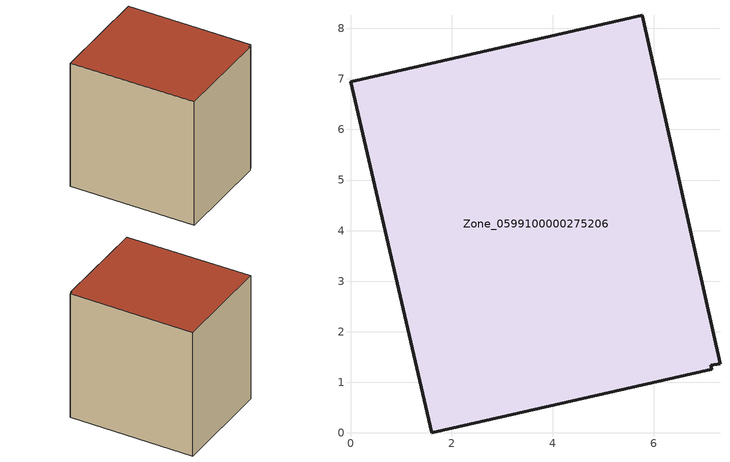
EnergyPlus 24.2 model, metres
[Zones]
Zone_0599100000275206
 floor ground (C_G): 7.3,1.37 7.12,1.34 7.14,1.26 1.61,0 0,6.94 5.77,8.26 z0
 wall outside (C_F): 7.3,1.37 5.77,8.26 0,6.94 1.61,0 7.14,1.26 7.12,1.34 7.3,1.37 z0:7.41
 roof outside (C_R): 7.12,1.34 7.3,1.37 5.77,8.26 0,6.94 1.61,0 7.14,1.26 z7.41
[BUILDING]
Pand.0599100000275206: North Axis=0; Terrain=City; Loads Convergence Tolerance Value=0.04; Temperature Convergence Tolerance Value=0.4; Solar Distribution=FullExterior; Maximum Number of Warmup Days=25; Minimum Number of Warmup Days=1
[Site:Location]
Rotterdam.The.Hague.AP_ZH_NLD Design_Conditions: Latitude=51.96; Longitude=4.45; Time Zone=1; Elevation=-4.5
[SITE:GROUNDTEMPERATURE:BUILDINGSURFACE]
18, 18, 18, 18, 18, 18, 18, 18, 18, 18, 18, 18
[MATERIAL] Thermal Absorptance=0.9; Solar Absorptance=0.7; Visible Absorptance=0.7
Name | Roughness | Thickness | Conductivity | Density | Specific Heat
G.TI.1946-1964 | MediumSmooth | 0.15 | 1 | 540 | 1210
F.TI.1946-1964 | Rough | 0.3 | 0.857143 | 1920 | 840
R.TI.1946-1964 | MediumRough | 0.2 | 0.277778 | 1500 | 1000
[CONSTRUCTION]
C_G: G.TI.1946-1964
C_F: F.TI.1946-1964
C_R: R.TI.1946-1964
[ZONE]
Zone_0599100000275206: Type=1; Multiplier=1; Ceiling Height=Autocalculate; Volume=Autocalculate; Floor Area=autocalculate; Part of Total Floor Area=Yes
[ZONEINFILTRATION:DESIGNFLOWRATE]
Infil_Zone_0599100000275206: Zone or ZoneList or Space or SpaceList=Zone_0599100000275206; Schedule=AlwaysOn; Design Flow Rate Calculation Method=Flow/Area; Flow Rate per Floor Area=0.003; Constant Term Coefficient=1; Temperature Term Coefficient=0; Velocity Term Coefficient=0; Velocity Squared Term Coefficient=0
[HVACTEMPLATE:ZONE:IDEALLOADSAIRSYSTEM]
Zone_0599100000275206: Maximum Heating Supply Air Temperature=50; Minimum Cooling Supply Air Temperature=13; Maximum Heating Supply Air Humidity Ratio=0.0156; Minimum Cooling Supply Air Humidity Ratio=0.0077; Heating Limit=NoLimit; Cooling Limit=NoLimit; Dehumidification Control Type=ConstantSensibleHeatRatio; Cooling Sensible Heat Ratio=0.7; Dehumidification Setpoint=60; Humidification Control Type=None; Humidification Setpoint=30; Outdoor Air Method=None; Outdoor Air Flow Rate per Person=0.00944; Outdoor Air Flow Rate per Zone Floor Area=0; Outdoor Air Flow Rate per Zone=0; Demand Controlled Ventilation Type=None; Outdoor Air Economizer Type=NoEconomizer; Heat Recovery Type=None; Sensible Heat Recovery Effectiveness=0.7; Latent Heat Recovery Effectiveness=0.65
[ZONECONTROL:THERMOSTAT]
ThermostatControl_Zone_0599100000275206: Zone or ZoneList=Zone_0599100000275206; Control Type Schedule=DualSetpointControlType; Control 1=Thermostat_Zone_0599100000275206; Temperature Difference Between Cutout And Setpoint=0
[THERMOSTATSETPOINT:DUALSETPOINT]
Thermostat_Zone_0599100000275206: Heating Setpoint Temperature Schedule=HeatingSetpoint_Zone_0599100000275206; Cooling Setpoint Temperature Schedule=CoolingSetpoint_Zone_0599100000275206
[SCHEDULE:COMPACT]
HeatingSetpoint_Zone_0599100000275206: Through: 12/31, For: AllDays, Until: 24:00, 21
CoolingSetpoint_Zone_0599100000275206: Through: 12/31, For: AllDays, Until: 24:00, 24
DualSetpointControlType: Through: 12/31, For: AllDays, Until: 24:00, 4
AlwaysOn: Through: 12/31, For: AllDays, Until: 24:00, 1
